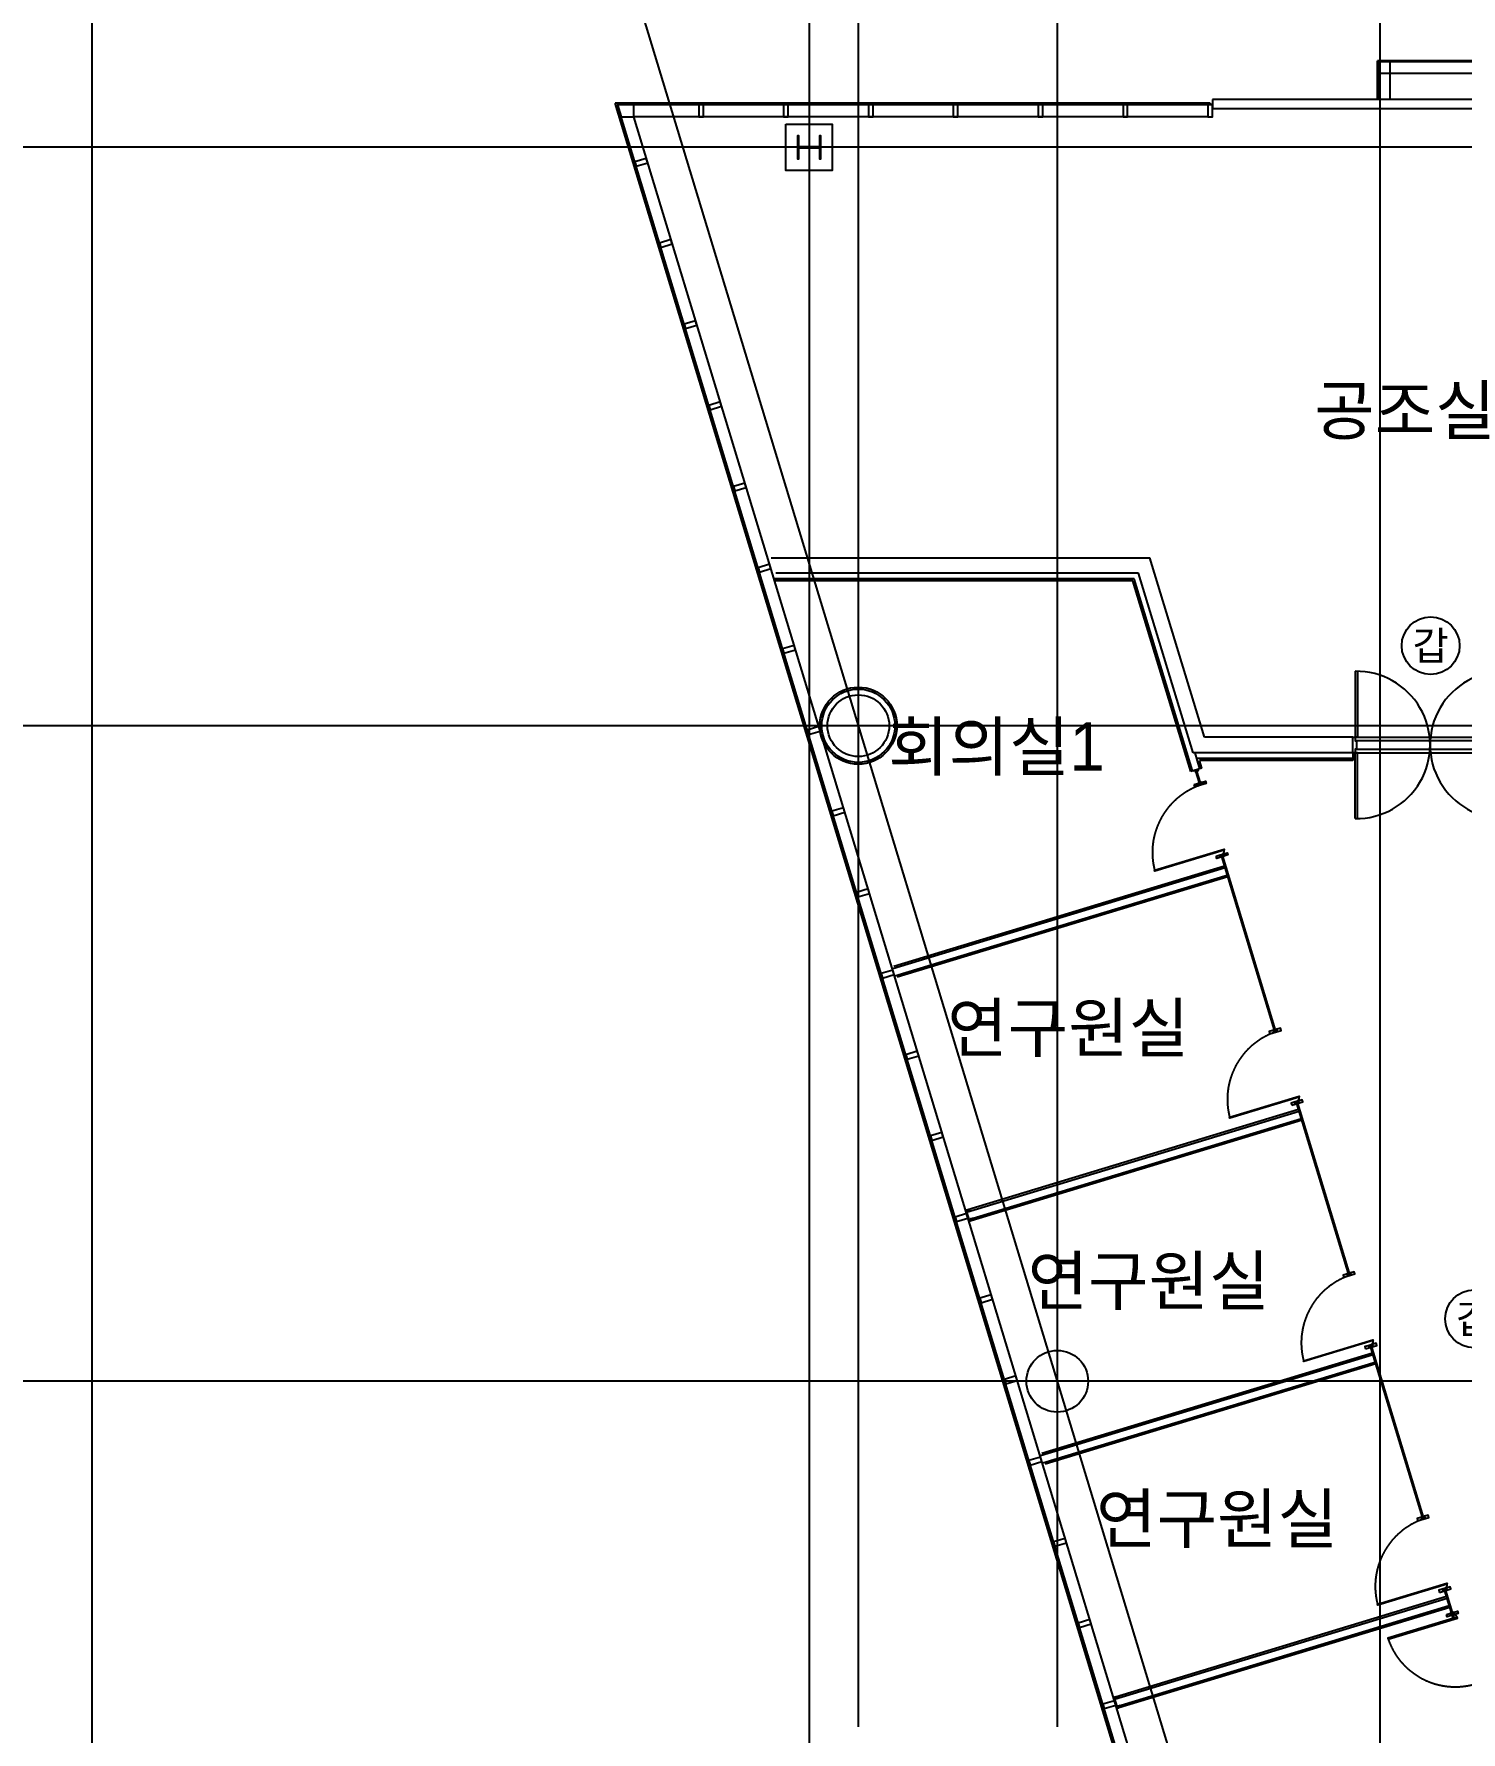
# Model space of a CAD drawing. Header units: metres. Extents: x 630750 to 860239, y 578133 to 726633.
# Drawn here: x 678755 to 697257, y 671261 to 693280 of the extents above; entities that cross this region are included whole.
import ezdxf
from ezdxf.enums import TextEntityAlignment as Align

# ---------------------------------------------------------------- set-up
doc = ezdxf.new("R2010")
doc.units = ezdxf.units.M
doc.header["$LTSCALE"] = 300
doc.linetypes.add('DASHDOT', pattern=[25.4, 12.7, -6.35, 0, -6.35])
doc.linetypes.add('업무시설_xr-base$0$CONTINOUS', pattern=[0])
for name, color, linetype in [('A-AL', 6, 'Continuous'), ('A-CEN-1', 1, 'Continuous'), ('A-CON', 2, 'Continuous'), ('A-DOR', 4, 'Continuous'), ('A-ELE-9', 9, 'Continuous'), ('A-HAT-2', 8, 'Continuous'), ('A-TXT', 3, 'Continuous'), ('A-WAL-BLK', 3, 'Continuous'), ('A-WAL-DW', 7, 'Continuous'), ('A-WIN', 4, 'Continuous'), ('A-WIN-GLASS', 4, 'Continuous'), ('ELE9', 9, 'Continuous'), ('KUK-DOOR', 4, 'Continuous'), ('KUK-DOOR-FRAME', 4, 'Continuous'), ('KUK-WALL-DRYWALL', 4, 'Continuous'), ('KUK-WALL-FIN 1', 30, 'Continuous'), ('O-AA-XXXX-STEEL', 3, 'Continuous'), ('STEL', 3, 'Continuous'), ('블럭', 7, 'Continuous')]:
    doc.layers.add(name, color=color, linetype=linetype)
doc.styles.add('TEXT', font='')
doc.styles.add('돋움', font='')
doc.styles.get('TEXT').set_extended_font_data('DotumChe')
doc.styles.get('돋움').set_extended_font_data('Dotum')

# ---------------------------------------------------------------- blocks, each defined once
blk = doc.blocks.new('door_1800_3')
at = {"layer": 'A-DOR'}
for p, q in [((754409, 467845), (754409, 466990)), ((754439, 467845), (754439, 466990)), ((756319, 467845), (756319, 466990)), ((756349, 467845), (756349, 466990)), ((754409, 466990), (754439, 466990)), ((756319, 466990), (756349, 466990)), ((754409, 466790), (754439, 466790)), ((754409, 465935), (754409, 466790)), ((754439, 465935), (754439, 466790)), ((756319, 465935), (756319, 466790)), ((756319, 466790), (756349, 466790)), ((756349, 465935), (756349, 466790))]:
    blk.add_line(p, q, dxfattribs=at)
for points in [[(754379, 466990), (754379, 466790), (754409, 466790), (754409, 466835), (754424, 466835), (754424, 466945), (754409, 466945), (754409, 466990)], [(756379, 466990), (756379, 466790), (756349, 466790), (756349, 466835), (756334, 466835), (756334, 466945), (756349, 466945), (756349, 466990)]]:
    blk.add_lwpolyline(points, close=True, dxfattribs=at)
for centre, start, end in [((754424, 466890), 269.1, 90.9), ((756334, 466890), 89.1, 270.9)]:
    blk.add_arc(centre, 955, start, end, dxfattribs=at)
at = {"layer": 'ELE9'}
for p, q in [((756349, 466945), (754409, 466945)), ((754409, 466835), (756349, 466835))]:
    blk.add_line(p, q, dxfattribs=at)
blk = doc.blocks.new('*U18')
at = {"layer": 'STEL'}
blk.add_lwpolyline([(-23, -15, -0.414214), (-5, -33), (-5, -267, -0.414214), (-23, -285), (-150, -285), (-150, -300), (150, -300), (150, -285), (23, -285, -0.414214), (5, -267), (5, -33, -0.414214), (23, -15), (150, -15), (150, 0), (-150, 0), (-150, -15)], format="xyb", close=True, dxfattribs=at)

msp = doc.modelspace()

# ---------------------------------------------------------------- linework, layer by layer
at = {"layer": 'A-AL', "ltscale": 3}
for p, q in [((747874.4, 692430.2, 0), (694034.3, 692430.2, 0)), ((694034.3, 692430.2, 0), (694034.3, 692310.2, 0))]:
    msp.add_line(p, q, dxfattribs=at)
at = {"layer": 'A-CEN-1', "linetype": 'Continuous'}
for p, q in [((679504.4, 706258.8, 0), (679504.4, 623549.5, 0)), ((688804.4, 706258.8, 0), (688804.4, 632322.7, 0)), ((689442.5, 706258.8, 0), (689442.5, 671328.7, 0)), ((692021.7, 706258.8, 0), (692021.7, 671328.7, 0)), ((696204.4, 706258.8, 0), (696204.4, 636401.3, 0)), ((685914.2, 695937.9, 0), (695233.8, 665224.8, 0)), ((795684.4, 691810.2, 0), (657202.6, 691810.2, 0)), ((795684.4, 684310.2, 0), (657202.6, 684310.2, 0)), ((795684.4, 675810.2, 0), (657202.6, 675810.2, 0))]:
    msp.add_line(p, q, dxfattribs=at)
at = {"layer": 'A-CON', "elevation": 0}
msp.add_lwpolyline([(688504.4, 692110.2), (689104.4, 692110.2), (689104.4, 691510.2), (688504.4, 691510.2)], close=True, dxfattribs=at)
at = {"layer": 'A-CON'}
for centre in [(689442.5, 684310.2, 0), (692021.7, 675810.2, 0)]:
    msp.add_circle(centre, 400, dxfattribs=at)
at = {"layer": 'A-ELE-9'}
for p, q in [((695884.6, 684160.4, 0), (697839.6, 684160.4, 0)), ((695884.6, 683960.4, 0), (697824.6, 683960.4, 0))]:
    msp.add_line(p, q, dxfattribs=at)
at = {"layer": 'A-WAL-BLK'}
for p, q in [((688311.5, 686488.3, 0), (693223.4, 686488.3, 0)), ((693930.3, 684160.4, 0), (693223.4, 686488.3, 0)), ((693075.1, 686288.3, 0), (688372.2, 686288.3, 0)), ((693782, 683960.4, 0), (693075.1, 686288.3, 0)), ((695854.6, 684160.4, 0), (693930.3, 684160.4, 0)), ((695854.6, 683960.4, 0), (693782, 683960.4, 0))]:
    msp.add_line(p, q, dxfattribs=at)
at = {"layer": 'A-WAL-DW'}
msp.add_line((747874.4, 692310.2), (694034.3, 692310.2), dxfattribs=at)
msp.add_line((747874.4, 692310.2), (694034.3, 692310.2), dxfattribs=at)
at = {"layer": 'A-WIN', "ltscale": 3}
for p, q in [((734273.8, 692930, 0), (696173.8, 692930.2, 0)), ((696173.8, 692430.2, 0), (696173.8, 692930.2, 0)), ((734273.8, 692918, 0), (696173.8, 692918.2, 0)), ((696185.8, 692430.2, 0), (696185.8, 692930.2, 0)), ((734261.8, 692768, 0), (696185.8, 692768.2, 0)), ((696335.8, 692430.2, 0), (696335.8, 692918.2, 0))]:
    msp.add_line(p, q, dxfattribs=at)
at = {"layer": 'A-WIN-GLASS'}
for p, q in [((694004.4, 692384.2, 0), (686288.4, 692384.2, 0)), ((693183.8, 669660, 0), (686288.4, 692384.2, 0)), ((694004.4, 692360.2, 0), (686320.7, 692360.2, 0)), ((693206.8, 669667, 0), (686320.7, 692360.2, 0)), ((694004.4, 692384.2, 0), (694004.4, 692360.2, 0))]:
    msp.add_line(p, q, dxfattribs=at)
at = {"layer": 'A-WIN-GLASS', "color": 9}
for p in [(693974.3, 692204.2, 0), (693347.4, 669741, 0)]:
    msp.add_line(p, (686531.1, 692204.2, 0), dxfattribs=at)
at = {"layer": 'A-WIN-GLASS', "elevation": 0}
for points in [[(686531.1, 692360.2), (686320.7, 692360.2), (686368.1, 692204.2), (686531.1, 692204.2)], [(687374.3, 692204.2), (687434.3, 692204.2), (687434.3, 692360.2), (687374.3, 692360.2)], [(688474.3, 692204.2), (688534.3, 692204.2), (688534.3, 692360.2), (688474.3, 692360.2)], [(689574.3, 692204.2), (689634.3, 692204.2), (689634.3, 692360.2), (689574.3, 692360.2)], [(690674.3, 692204.2), (690734.3, 692204.2), (690734.3, 692360.2), (690674.3, 692360.2)], [(691774.3, 692204.2), (691834.3, 692204.2), (691834.3, 692360.2), (691774.3, 692360.2)], [(692874.3, 692204.2), (692934.3, 692204.2), (692934.3, 692360.2), (692874.3, 692360.2)], [(693974.3, 692204.2), (694034.3, 692204.2), (694034.3, 692360.2), (693974.3, 692360.2)], [(686711.4, 691609.9), (686694, 691667.3), (686544.7, 691622), (686562.1, 691564.6)], [(687030.8, 690557.3), (687013.4, 690614.7), (686864.1, 690569.4), (686881.6, 690512)], [(687350.2, 689504.7), (687332.8, 689562.1), (687183.5, 689516.8), (687201, 689459.4)], [(687669.6, 688452), (687652.2, 688509.5), (687502.9, 688464.2), (687520.4, 688406.7)], [(687989.1, 687399.4), (687971.6, 687456.9), (687822.3, 687411.6), (687839.8, 687354.1)], [(688308.5, 686346.8), (688291, 686404.2), (688141.8, 686359), (688159.2, 686301.5)], [(688627.9, 685294.2), (688610.4, 685351.6), (688461.2, 685306.3), (688478.6, 685248.9)], [(688947.3, 684241.6), (688929.8, 684299), (688780.6, 684253.7), (688798, 684196.3)], [(689266.7, 683189), (689249.2, 683246.4), (689100, 683201.1), (689117.4, 683143.7)], [(689586.1, 682136.4), (689568.7, 682193.8), (689419.4, 682148.5), (689436.8, 682091.1)], [(689905.5, 681083.8), (689888.1, 681141.2), (689738.8, 681095.9), (689756.2, 681038.5)], [(690224.9, 680031.2), (690207.5, 680088.6), (690058.2, 680043.3), (690075.6, 679985.9)], [(690544.3, 678978.6), (690526.9, 679036), (690377.6, 678990.7), (690395, 678933.3)], [(690863.7, 677926), (690846.3, 677983.4), (690697, 677938.1), (690714.4, 677880.7)], [(691183.1, 676873.4), (691165.7, 676930.8), (691016.4, 676885.5), (691033.8, 676828.1)], [(691502.5, 675820.8), (691485.1, 675878.2), (691335.8, 675832.9), (691353.2, 675775.5)], [(691821.9, 674768.2), (691804.5, 674825.6), (691655.2, 674780.3), (691672.6, 674722.9)], [(692141.3, 673715.6), (692123.9, 673773), (691974.6, 673727.7), (691992, 673670.3)], [(692460.7, 672662.9), (692443.3, 672720.4), (692294, 672675.1), (692311.4, 672617.6)], [(692780.1, 671610.3), (692762.7, 671667.8), (692613.4, 671622.5), (692630.8, 671565)]]:
    msp.add_lwpolyline(points, close=True, dxfattribs=at)
at = {"layer": 'KUK-DOOR', "color": 4}
for points in [[(694187.2, 682697), (693287.7, 682424.2), (693284.2, 682435.7), (694183.7, 682708.4)], [(695159.6, 679495), (694260.2, 679221.9), (694256.7, 679233.4), (695156.2, 679506.5)], [(696118.3, 676337.4), (695218.9, 676064.3), (695215.4, 676075.7), (696114.8, 676348.9)], [(697077.2, 673179.7), (696177.8, 672906.6), (696174.3, 672918.1), (697073.7, 673191.2)], [(697207.4, 672751.1), (696307.9, 672478), (696311.4, 672466.5), (697210.9, 672739.6)]]:
    msp.add_lwpolyline(points, close=True, dxfattribs=at)
at = {"layer": 'KUK-DOOR', "color": 1, "linetype": 'DASHDOT', "ltscale": 0.11}
for centre in [(695110.1, 679486.2), (696068.7, 676328.6), (697027.6, 673171), (697161.3, 672730.8)]:
    msp.add_circle(centre, 5, dxfattribs=at)
at = {"layer": 'KUK-DOOR', "color": 1, "linetype": 'DASHDOT'}
for centre, start, end in [((694176.3, 682667.3), 108.79332, 194.55646), ((695148.7, 679465.4), 108.81514, 194.57827), ((696107.4, 676307.7), 108.81514, 194.57827), ((697066.3, 673150.1), 108.81514, 194.57827), ((697181.8, 672769.6), 199.19807, 284.96121)]:
    msp.add_arc(centre, 921.7, start, end, dxfattribs=at)
at = {"layer": 'KUK-DOOR', "color": 1, "linetype": 'DASHDOT', "ltscale": 0.11}
for centre, start, end in [((694137.6, 682688.2), 286.86866, 16.86866), ((695110.1, 679486.2), 286.89047, 16.89047), ((696068.7, 676328.6), 286.89047, 16.89047), ((697027.6, 673171), 286.89047, 16.89047), ((697161.3, 672730.8), 16.88587, 106.88587)]:
    msp.add_arc(centre, 50, start, end, dxfattribs=at)
at = {"layer": 'KUK-DOOR-FRAME'}
for points in [[(693798.6, 683547.2), (693942.1, 683590.8), (693950.8, 683562.1), (693847.5, 683530.7), (693847.5, 683530.7), (693807.3, 683518.5), (693798.6, 683547.2)], [(694080.4, 682619), (694120.6, 682631.2), (694120.6, 682631.2), (694224, 682662.6), (694232.7, 682633.9), (694089.1, 682590.3), (694080.4, 682619)], [(694080.4, 682619), (694120.6, 682631.2), (694120.6, 682631.2), (694224, 682662.6), (694232.7, 682633.9), (694089.1, 682590.3), (694080.4, 682619)], [(694779.7, 680316.1), (694819.9, 680328.3), (694819.9, 680328.3), (694923.2, 680359.6), (694914.5, 680388.3), (694771, 680344.8), (694779.7, 680316.1)], [(695061.5, 679387.9), (695205.1, 679431.5), (695196.3, 679460.2), (695093, 679428.8), (695093, 679428.8), (695052.8, 679416.6), (695061.5, 679387.9)], [(695738.4, 677158.4), (695778.6, 677170.6), (695778.6, 677170.6), (695881.9, 677202), (695873.2, 677230.7), (695729.7, 677187.1), (695738.4, 677158.4)], [(696020.2, 676230.2), (696163.7, 676273.8), (696155, 676302.5), (696051.7, 676271.2), (696051.7, 676271.2), (696011.5, 676258.9), (696020.2, 676230.2)], [(696697.3, 674000.8), (696737.5, 674013), (696737.5, 674013), (696840.8, 674044.4), (696832.1, 674073.1), (696688.6, 674029.5), (696697.3, 674000.8)], [(696979.1, 673072.6), (697122.6, 673116.2), (697113.9, 673144.9), (697010.6, 673113.5), (697010.6, 673113.5), (696970.4, 673101.3), (696979.1, 673072.6)], [(697066.3, 672785.6), (697209.8, 672829.1), (697218.5, 672800.4), (697115.2, 672769.1), (697115.2, 672769.1), (697075, 672756.9), (697066.3, 672785.6)]]:
    msp.add_lwpolyline(points, dxfattribs=at)
at = {"layer": 'KUK-WALL-DRYWALL'}
for p, q in [((693019.5, 686213.3), (688349, 686213.3)), ((693775.6, 683723.2), (693019.5, 686213.3)), ((693871.3, 683752.3), (693808.1, 683960.4)), ((693895.2, 683759.5), (693751.7, 683716)), ((695854.6, 683885.4), (693830.9, 683885.4)), ((693808.9, 683527.5), (693952.4, 683571.1)), ((689888.6, 681162.3), (694198.8, 682470.2)), ((689917.6, 681066.6), (694237.4, 682377.4)), ((690846.8, 678004.5), (695157.6, 679312.5)), ((690875.8, 677908.8), (695186.6, 679216.8)), ((691805, 674846.6), (696116.3, 676154.8)), ((691834, 674750.9), (696154.9, 676062.1)), ((692763.2, 671688.8), (697075, 672997.2)), ((692792.2, 671593.1), (697104, 672901.5))]:
    msp.add_line(p, q, dxfattribs=at)
msp.add_circle((689442.5, 684310.2), 475, dxfattribs=at)
at = {"layer": 'KUK-WALL-FIN 1'}
for p, q in [((693001, 686188.3), (688356.5, 686188.3)), ((693751.7, 683716), (693001, 686188.3)), ((695854.6, 683960.4), (695854.6, 683860.4)), ((693895.2, 683759.5), (693864.6, 683860.4)), ((695854.6, 683860.4), (693864.6, 683860.4)), ((689903.7, 681193), (694191.5, 682494.1, 0)), ((694235.1, 682350.6), (689947.4, 681048.9)), ((690861.9, 678035.2), (695150.3, 679336.4, 0)), ((695195.9, 679193.6), (690905.7, 677891.1)), ((691820.1, 674877.4), (696109, 676178.8, 0)), ((696152.6, 676035.3), (691863.9, 674733.2)), ((692778.3, 671719.5), (697067.7, 673021.1, 0)), ((697111.3, 672877.6), (692822.1, 671575.4))]:
    msp.add_line(p, q, dxfattribs=at)
at = {"layer": 'KUK-WALL-FIN 1', "color": 8}
for p, q in [((693830.5, 683724.2), (693817.1, 683720.2)), ((693830.5, 683724.2), (693817.1, 683720.2)), ((693878.5, 683566.2), (693865.1, 683562.2)), ((694166.2, 682618.9), (694152.8, 682614.9)), ((694166.2, 682618.9), (694152.8, 682614.9)), ((694202.2, 682462.5, -888.5), (694155.6, 682615.7, 3421.4)), ((694155.6, 682615.7, -888.5), (694840.4, 680360.6, 3421.4)), ((694202.2, 682462.5, -888.5), (694155.6, 682615.7, 3421.4)), ((694209.8, 682464.9, 1192.4), (694163.3, 682618.1, 3419.7)), ((694163.3, 682618.1, 1192.4), (694848, 680362.9, 3419.7)), ((694209.8, 682464.9, 1192.4), (694163.3, 682618.1, 3419.7)), ((694850.9, 680363.8), (694837.5, 680359.7)), ((695138.5, 679416.5), (695125.1, 679412.4)), ((695127.7, 679413.2, -888.5), (695806.3, 677179, 905.3)), ((695135.4, 679415.6, 1192.4), (695813.9, 677181.3, 2119.5)), ((695809.6, 677206.2), (695796.2, 677202.1)), ((696079.4, 676279.6, 1627.5), (696758, 674045.3, 3421.4)), ((696097.2, 676258.9), (696083.8, 676254.8)), ((696087.1, 676281.9, 2492.7), (696765.6, 674047.7, 3419.7)), ((696768.5, 674048.5), (696755.1, 674044.5)), ((697056.1, 673101.2), (697042.7, 673097.2)), ((697046.9, 673093.2, 1627.5), (697159, 672723.8, 1817.8)), ((697054.5, 673095.5, 2492.7), (697166.7, 672726.2, 2591)), ((697146.2, 672804.6), (697132.8, 672800.5))]:
    msp.add_line(p, q, dxfattribs=at)
at = {"layer": 'KUK-WALL-FIN 1', "color": 4}
for points in [[(693801.4, 683710.1), (693795.6, 683729.3), (693843.4, 683743.8), (693849.2, 683724.7), (693832, 683719.4), (693829.1, 683729), (693815.7, 683724.9), (693818.6, 683715.4)], [(693801.4, 683710.1), (693795.6, 683729.3), (693843.4, 683743.8), (693849.2, 683724.7), (693832, 683719.4), (693829.1, 683729), (693815.7, 683724.9), (693818.6, 683715.4)], [(693846.4, 683561.7), (693852.2, 683542.6), (693900.1, 683557.1), (693894.3, 683576.2), (693877.1, 683571), (693880, 683561.4), (693866.6, 683557.4), (693863.7, 683566.9)], [(694137, 682604.9), (694131.2, 682624), (694179, 682638.5), (694184.8, 682619.4), (694167.6, 682614.2), (694164.7, 682623.7), (694151.3, 682619.7), (694154.2, 682610.1)], [(694137, 682604.9), (694131.2, 682624), (694179, 682638.5), (694184.8, 682619.4), (694167.6, 682614.2), (694164.7, 682623.7), (694151.3, 682619.7), (694154.2, 682610.1)], [(694818.8, 680359.3), (694824.7, 680340.2), (694872.5, 680354.7), (694866.7, 680373.8), (694849.5, 680368.6), (694852.4, 680359), (694839, 680355), (694836.1, 680364.5)], [(695109.4, 679402.4), (695103.6, 679421.6), (695151.4, 679436.1), (695157.2, 679417), (695140, 679411.7), (695137.1, 679421.3), (695123.7, 679417.2), (695126.6, 679407.7)], [(695777.5, 677201.6), (695783.3, 677182.5), (695831.2, 677197), (695825.4, 677216.2), (695808.1, 677210.9), (695811, 677201.4), (695797.6, 677197.3), (695794.7, 677206.9)], [(696068.1, 676244.8), (696062.2, 676263.9), (696110.1, 676278.4), (696115.9, 676259.3), (696098.7, 676254.1), (696095.8, 676263.6), (696082.4, 676259.6), (696085.3, 676250)], [(696736.4, 674044), (696742.2, 674024.9), (696790.1, 674039.4), (696784.3, 674058.5), (696767, 674053.3), (696770, 674043.7), (696756.6, 674039.7), (696753.7, 674049.2)], [(697027, 673087.1), (697021.1, 673106.3), (697069, 673120.8), (697074.8, 673101.7), (697057.6, 673096.4), (697054.7, 673106), (697041.3, 673101.9), (697044.2, 673092.4)], [(697114.1, 672800.1), (697119.9, 672780.9), (697167.8, 672795.5), (697162, 672814.6), (697144.7, 672809.4), (697147.6, 672799.8), (697134.2, 672795.7), (697131.3, 672805.3)]]:
    msp.add_lwpolyline(points, close=True, dxfattribs=at)
at = {"layer": 'KUK-WALL-FIN 1', "color": 8}
for points in [[(693802.4, 683712.1), (693797.6, 683728.2), (693842.3, 683741.8), (693847.2, 683725.7), (693833.1, 683721.4), (693830.1, 683731), (693813.7, 683726), (693816.6, 683716.4)], [(693802.4, 683712.1), (693797.6, 683728.2), (693842.3, 683741.8), (693847.2, 683725.7), (693833.1, 683721.4), (693830.1, 683731), (693813.7, 683726), (693816.6, 683716.4)], [(693848.4, 683560.7), (693853.3, 683544.6), (693898.1, 683558.2), (693893.2, 683574.2), (693879.1, 683569.9), (693882, 683560.4), (693865.5, 683555.4), (693862.6, 683564.9)], [(694138.1, 682606.9), (694133.2, 682622.9), (694178, 682636.5), (694182.8, 682620.4), (694168.7, 682616.1), (694165.8, 682625.7), (694149.3, 682620.7), (694152.2, 682611.2)], [(694138.1, 682606.9), (694133.2, 682622.9), (694178, 682636.5), (694182.8, 682620.4), (694168.7, 682616.1), (694165.8, 682625.7), (694149.3, 682620.7), (694152.2, 682611.2)], [(694820.8, 680358.2), (694825.7, 680342.2), (694870.5, 680355.8), (694865.6, 680371.8), (694851.5, 680367.5), (694854.4, 680358), (694837.9, 680353), (694835, 680362.5)], [(695110.4, 679404.4), (695105.6, 679420.5), (695150.3, 679434.1), (695155.2, 679418), (695141.1, 679413.7), (695138.1, 679423.3), (695121.7, 679418.3), (695124.6, 679408.7)], [(695779.5, 677200.6), (695784.4, 677184.5), (695829.2, 677198.1), (695824.3, 677214.2), (695810.1, 677209.9), (695813, 677200.3), (695796.6, 677195.3), (695793.7, 677204.9)], [(696069.1, 676246.8), (696064.2, 676262.8), (696109, 676276.4), (696113.9, 676260.4), (696099.7, 676256.1), (696096.8, 676265.6), (696080.4, 676260.6), (696083.3, 676251.1)], [(696738.4, 674042.9), (696743.3, 674026.9), (696788.1, 674040.5), (696783.2, 674056.5), (696769, 674052.2), (696771.9, 674042.7), (696755.5, 674037.7), (696752.6, 674047.2)], [(697028, 673089.1), (697023.1, 673105.2), (697067.9, 673118.8), (697072.8, 673102.7), (697058.6, 673098.4), (697055.7, 673108), (697039.3, 673103), (697042.2, 673093.4)], [(697116.1, 672799), (697121, 672782.9), (697165.8, 672796.5), (697160.9, 672812.6), (697146.7, 672808.3), (697149.6, 672798.7), (697133.2, 672793.7), (697130.3, 672803.3)]]:
    msp.add_lwpolyline(points, close=True, dxfattribs=at)
at = {"layer": 'KUK-WALL-FIN 1', "color": 4}
for points in [[(693828.9, 683722.7), (693874.9, 683571.4), (693874.2, 683570.1), (693866.5, 683567.8), (693865.3, 683568.5), (693819.4, 683719.8), (693820, 683721), (693827.7, 683723.4), (693828.9, 683722.7)], [(694164.5, 682617.4), (694848.7, 680364.2), (694848, 680362.9), (694840.4, 680360.6), (694839.1, 680361.3), (694155, 682614.5), (694155.6, 682615.7), (694163.3, 682618.1), (694164.5, 682617.4)], [(695805.3, 677178.7), (695127.1, 679412), (695127.7, 679413.2), (695135.4, 679415.6), (695136.6, 679414.9)], [(695136.6, 679414.9), (695814.9, 677181.6)], [(696088, 676282.2), (696766.3, 674048.9), (696765.6, 674047.7), (696758, 674045.3), (696756.7, 674046), (696078.5, 676279.3)], [(697158.1, 672723.6), (697045.9, 673092.9)], [(697055.5, 673095.8), (697167.6, 672726.5)]]:
    msp.add_lwpolyline(points, dxfattribs=at)
at = {"layer": 'KUK-WALL-FIN 1', "color": 3, "linetype": '업무시설_xr-base$0$CONTINOUS'}
for points in [[(690881.6, 677884.4), (690861.2, 677951.4), (690861.2, 677951.4), (690858.3, 677960.9), (690858.3, 677960.9), (690838, 678027.9), (690861.9, 678035.2), (690868.7, 678012.8), (690892.6, 678020.1), (690893.1, 678018.5), (690867.6, 678010.8), (690860.8, 678033.2), (690840, 678026.8), (690859.4, 677962.9), (690859.4, 677962.9), (690863.2, 677950.3), (690863.2, 677950.3), (690882.6, 677886.4), (690903.5, 677892.7), (690896.7, 677915.1), (690922.1, 677922.8), (690922.6, 677921.3), (690898.7, 677914), (690905.5, 677891.6), (690881.6, 677884.4)], [(692798, 671568.7), (692777.6, 671635.7), (692777.6, 671635.7), (692774.7, 671645.3), (692774.7, 671645.3), (692754.4, 671712.3), (692778.3, 671719.5), (692785.1, 671697.1), (692809, 671704.4), (692809.5, 671702.9), (692784.1, 671695.2), (692777.3, 671717.5), (692756.4, 671711.2), (692775.8, 671647.3), (692775.8, 671647.3), (692779.6, 671634.7), (692779.6, 671634.7), (692799, 671570.7), (692819.9, 671577.1), (692813.1, 671599.5), (692838.6, 671607.2), (692839, 671605.7), (692815.1, 671598.4), (692821.9, 671576), (692798, 671568.7)]]:
    msp.add_lwpolyline(points, dxfattribs=at)
at = {"layer": 'KUK-WALL-FIN 1', "color": 6, "linetype": '업무시설_xr-base$0$CONTINOUS'}
for points in [[(690846.3, 677983.4), (690863.7, 677926), (690868.5, 677927.4), (690851, 677984.8)], [(692762.7, 671667.8), (692780.1, 671610.3), (692784.9, 671611.8), (692767.5, 671669.2)]]:
    msp.add_lwpolyline(points, close=True, dxfattribs=at)
at = {"layer": 'KUK-WALL-FIN 1'}
msp.add_circle((689442.5, 684310.2), 500, dxfattribs=at)
at = {"layer": 'KUK-WALL-FIN 1', "color": 8}
for centre, start, end in [((693819.1, 683713.3), 6.40316, 104.72482), ((693819.1, 683713.3), 6.40316, 104.72482), ((693832.7, 683717.4), 109.08354, 207.40521), ((693832.7, 683717.4), 109.08354, 207.40521), ((693863, 683568.9), 289.05613, 27.37779), ((693876.5, 683573.1), 186.37575, 284.69741), ((694154.8, 682608), 6.38945, 104.71112), ((694154.8, 682608), 6.38945, 104.71112), ((694168.3, 682612.2), 109.06984, 207.3915), ((694168.3, 682612.2), 109.06984, 207.3915), ((694835.4, 680366.5), 289.06984, 27.3915), ((694848.9, 680370.6), 186.38945, 284.71112), ((695794.1, 677208.9), 289.06984, 27.3915), ((695807.6, 677213), 186.38945, 284.71112), ((696085.8, 676248), 6.40316, 104.72482), ((696099.4, 676252.1), 109.08354, 207.40521), ((696753, 674051.2), 289.06984, 27.3915), ((696766.5, 674055.4), 186.38945, 284.71112), ((697044.7, 673090.3), 6.40316, 104.72482), ((697058.3, 673094.4), 109.08354, 207.40521), ((697130.6, 672807.3), 289.05152, 27.37318), ((697144.2, 672811.4), 186.37113, 284.6928)]:
    msp.add_arc(centre, 2.12, start, end, dxfattribs=at)
at = {"layer": '블럭', "color": 1}
for centre in [(696863, 685348.2, 0), (697426.3, 676619.3, 0)]:
    msp.add_circle(centre, 375, dxfattribs=at)

# ---------------------------------------------------------------- block references
at = {"layer": 'A-HAT-2', "rotation": 180}
msp.add_blockref('door_1800_3', (1452234, 1150950.6, 0), dxfattribs=at)
at = {"layer": 'O-AA-XXXX-STEEL', "rotation": 90}
msp.add_blockref('*U18', (688654.4, 691810.2, 0), dxfattribs=at)

# ---------------------------------------------------------------- texts
at = {"layer": 'A-TXT', "color": 3, "style": '돋움'}
for s, p in [('공조실', (695353.3, 688086.3, 0)), ('공조실1', (695353.3, 688086.3, 0)), ('회의실1', (689829.5, 683728.2, 0)), ('회의실1', (689829.5, 683728.2, 0)), ('연구원실', (690595.8, 680080.9, 0)), ('연구원실', (691637.8, 676800.9, 0)), ('연구원실', (692524.8, 673715.4, 0))]:
    msp.add_text(s, height=625, rotation=0.00001, dxfattribs=at).set_placement(p)
at = {"layer": '블럭', "style": 'TEXT'}
for p in [(696863, 685348.2, 0), (697426.3, 676619.3, 0)]:
    msp.add_text('갑', height=375, dxfattribs=at).set_placement(p, align=Align.MIDDLE_CENTER)

doc.saveas('drawing.dxf')
